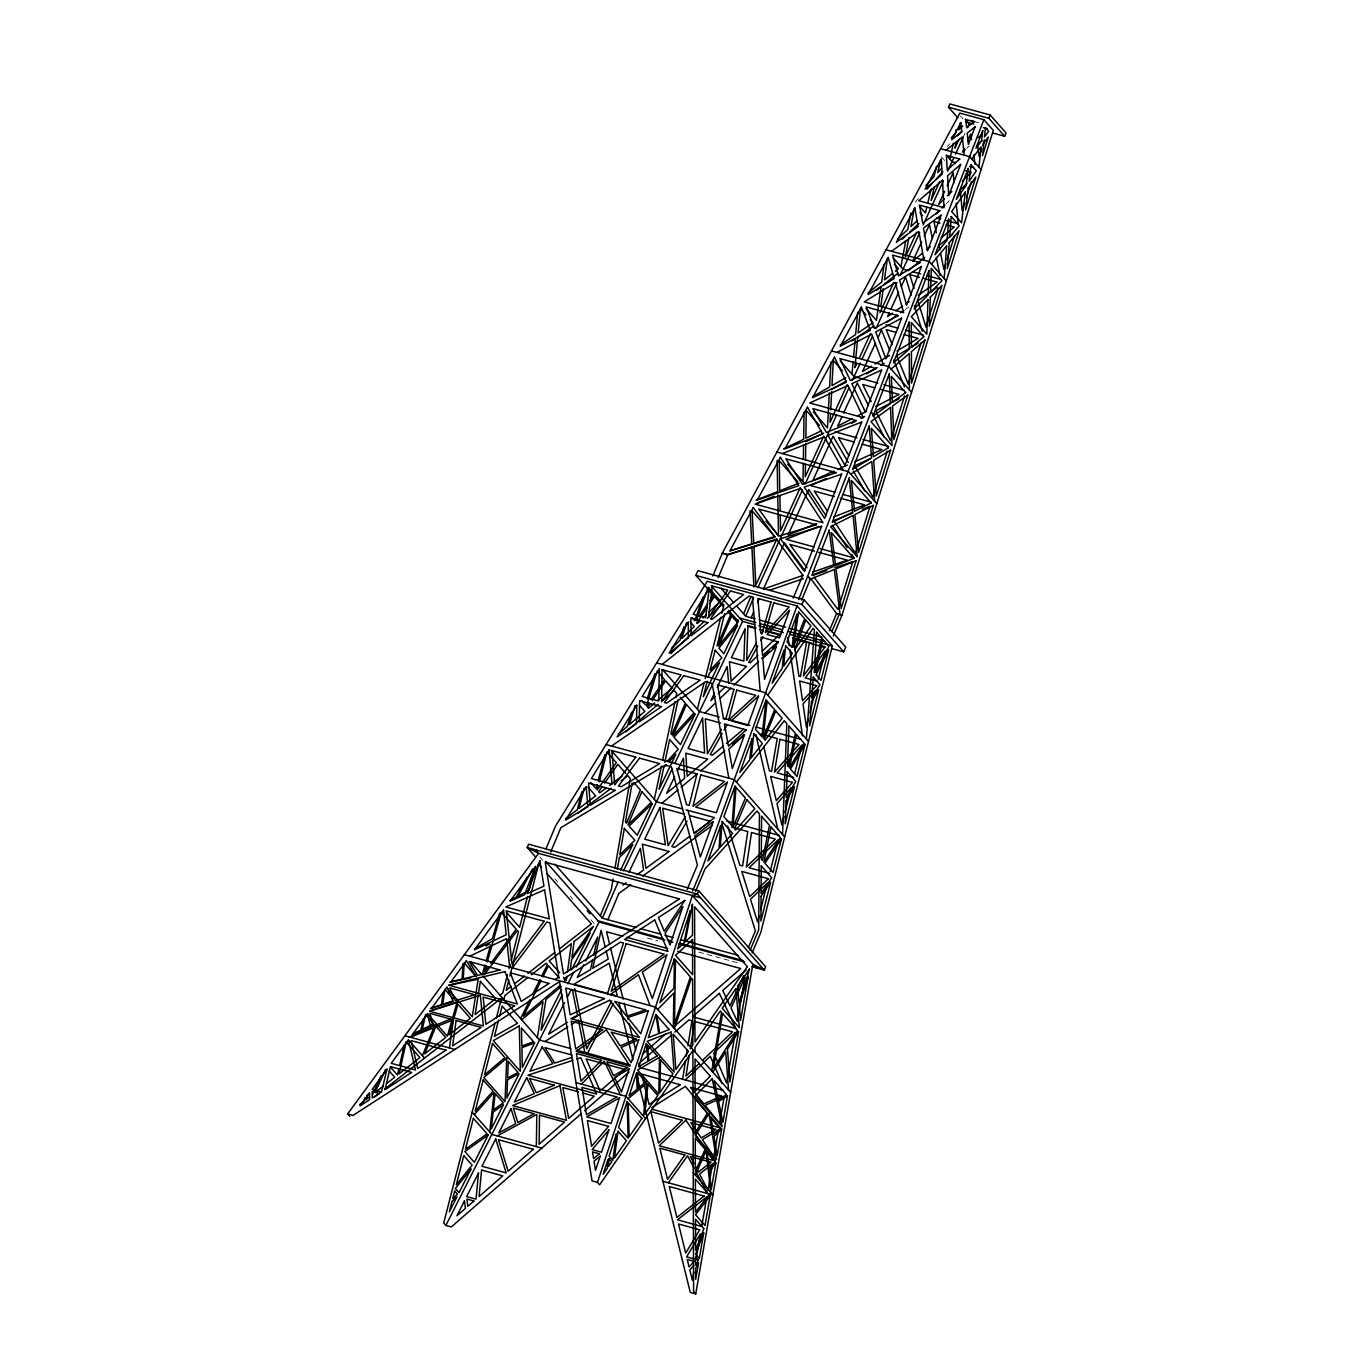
<?xml version="1.0" encoding="UTF-8"?>
<svg xmlns="http://www.w3.org/2000/svg" width="1362" height="1362" viewBox="0 0 1362 1362"><rect width="100%" height="100%" fill="white"/><g stroke="black" fill="none" stroke-linecap="round" stroke-linejoin="round"><path stroke-width="0.75" stroke-dasharray="5 3.75" d="M963.257 137.051L964.977 133.272M918.346 198.58L915.502 201.678L917.988 204.504M947.067 146.704L949.91 143.776M946.42 203.67L949.399 200.742M966.628 148.305L969.352 145.819M905.492 309.378L908.794 307.08M974.681 121.627L978.682 122.716M647.427 938.043L657.676 940.853M698.689 952.089L737.642 962.764M960.431 115.94L963.07 118.937M941.448 156.817L945.364 161.278M539.761 856.868L542.553 860.035M554.913 878.933L557.688 882.082M570.15 896.23L572.908 899.363M590.921 919.793L594.121 923.436"/><path stroke-width="1.5" d="M536.339 1146.617L536.798 1114.457L497.266 1135.925M673.322 1027.306L673.867 993.034L657.625 1009.497M803.001 481.62L803.291 463.233M803.342 459.13L803.563 444.829M804.074 412.26L803.648 439.296L783.456 448.966M805.436 464.34L805.248 476.683L823.704 436.163M805.504 460.237L805.759 443.791M782.537 834.463L786.827 723.631L784.274 720.719L736.399 782.094M829.322 392.784L827.483 427.889L813.42 411.92M830.939 362.156L829.628 386.961L812.637 396.7M830.479 414.048L830.054 422.271L847.147 384.731M830.701 409.945L831.671 391.439M462.995 963.717L462.041 979.704L449.783 982.257M806.372 739.004L814.425 629.84L813.08 628.325L767.793 695.216M944.172 278.529L946.675 245.756L931.455 264.092M851.965 374.158L853.123 361.645M853.514 357.474L855.251 338.712L851.931 340.96M857.719 312.17L855.642 334.558L840.371 344.944M643.46 1116.176L646.882 1083.165L628.103 1098.742M978.938 167.151L981.049 146.738L971.804 159.065M489.69 1131.992L494.117 1092.392L474.334 1114.559M443.178 992.302L441.509 1004.747L430.29 1008.425M884.108 264.296L881.691 282.087L867.934 293.085M880.805 306.637L883.274 288.54M887.377 258.474L884.466 279.857L892.195 273.677M566.864 976.213L566.303 980.282L563.664 977.303M567.426 972.145L571.376 943.628L549.209 960.908L559.731 972.826M570.252 969.608L571.614 959.801L590.121 933.123L571.563 969.863M449.426 1047.957L453.41 1019.797L410.371 1037.248M537.36 1037.589L543.063 1001.87L521.68 1019.78M682.6 1079.232L685.597 1060.419M686.261 1056.248L687.265 1049.966M687.929 1045.795L691.93 1020.717L688.934 1019.9L674.871 1032.141M689.291 1055.056L685.937 1076.048L699.489 1063.228M690.296 1048.757L694.654 1021.466L732.603 1031.851L702.503 1060.368M711.764 1070.941L721.554 1012.289L720.379 1010.962L694.995 1047.514L694.995 1051.924M613.087 879.069L611.283 889.539L600.267 915.758M614.875 868.598L630.334 778.553L627.848 775.727L621.157 780.766M617.309 869.331L619.352 857.481L632.802 844.44L620.544 870.148M632.121 783.031L625.447 821.933L626.52 823.159L640.395 789.977L633.79 782.486M693.786 1272.176L692.373 1280.314L689.819 1269.912L693.854 1265.502M695.999 1259.441L700.426 1233.87L686.601 1256.871L694.126 1258.914M636.803 1075.231L690.279 1292.402L695.727 1293.9L752.88 964.177L764.252 970.05L765.631 966.765L698.74 890.816L528.609 844.219L527.23 847.505L535.538 856.936M900.946 266.68L905.713 240.802M910.82 213.068L907.807 229.463L897.49 239.133M908.863 237.72L905.287 257.146L916.66 232.204M914.242 208.539L910.923 226.535L916.762 221.07M654.322 799.341L661.37 766.125M662.681 759.894L675.007 701.77M675.892 697.616L676.761 693.462L674.207 690.568L662.936 700.204M664.826 762.345L669.661 739.515L678.242 749.253L667.159 761.392M678.055 699.881L670.887 733.709L671.738 734.68L685.341 703.201L680.2 697.361M949.927 159.201L953.332 143.333M956.311 129.543L955.477 133.425L951.238 137.783M956.294 141.988L954.966 148.117L959.069 139.128M960.448 122.665L958.899 129.901L962.798 125.883M592.776 959.41L590.529 969.574L577.284 977.456L583.787 964.602M593.662 955.341L597.697 937.039L585.643 960.925M398.845 1069.017L397.483 1075.061L390.69 1067.331M399.747 1064.982L404.242 1044.841M423.378 1018.572L420.841 1029.961L414.065 1033.162M926.841 206.973L925.428 212.949L919.231 205.9M927.794 202.972L931.097 189.029M936.477 166.283L934.043 176.6L925.888 185.538M934.332 186.849L931.08 200.537L939.61 181.827M940.512 160.767L937.703 172.582L941.551 168.377M759.128 915.86L757.595 922.006L750.513 899.295L767.3 883.138L760.66 909.731M770.228 871.442L778.128 839.826L749.1 867.764L769.734 873.417M783.933 816.57L781.873 824.81L776.97 803.631L791.152 787.679L784.972 812.433M794.71 773.429L801.758 745.252L777.157 772.918L793.705 777.447M808.364 718.744L806.355 726.78L803.001 703.882L815.395 690.636L809.879 712.718M818.221 679.28L825.27 651.07L805.231 677.867L817.728 681.289M546.026 848.645L555.475 826.172L707.253 581.302L797.042 605.903L832.352 645.98L760.83 932.357L752.164 952.957M495.189 1022.556L443.723 1223.025L445.868 1225.459L451.316 1226.941L581.455 1113.537M496.228 1018.487L501.454 998.125L384.68 1089.14M507.481 974.63L502.765 993L499.99 995.162M509.047 968.518L510.103 964.432M511.142 960.346L518.479 931.761L517.305 930.433L484.497 974.46M527.537 896.519L519.62 927.318L506.494 912.387M534.908 867.764L529.12 890.339L517.952 896.23L532.593 868.905M498.543 1020.206L494.406 1036.38L517.39 1023.356L502.169 1006.075L499.582 1016.171M503.855 999.555L504.91 995.435L528.03 977.405M508.826 980.129L506.221 990.31L511.227 986.411M509.882 976.06L538.637 864.036L541.412 867.202M581.88 791.782L577.301 809.743L565.639 818.528M584.213 788.087L579.003 808.449L595.705 795.885L587.873 786.981M597.186 784.699L596.164 788.683L590.767 782.554M598.207 780.698L604.83 754.752M598.258 785.908L597.237 789.909L616.322 762.635L606.924 751.977L599.28 781.924M697.378 709.159L704.154 682.617M705.193 678.531L720.821 617.309M721.86 613.223L723.954 605.051L722.626 603.553L707.423 618.263M707.27 681.221L703.303 696.714L719.613 662.545L709.244 673.475L708.257 677.357M724.567 613.462L717.025 645.997L731.258 613.36L728.67 610.414M484.991 964.96L482.165 974.937L470.401 961.572M486.115 960.959L490.643 944.99M499.684 913.034L492.431 938.639L474.64 948.803M486.132 965.913L484.446 971.872L488.26 966.748M487.255 961.947L501.318 912.285L516.232 929.207L490.797 963.343M683.843 626.98L680.013 640.293L671.466 648.584M686.465 622.809L681.987 638.403L694.262 626.503L690.245 621.94M631.662 712.207L627.405 726.304L618.348 734.05M635.135 705.465L629.346 724.652L644.873 711.373L639.97 705.805M647.188 698.978L654.816 673.764M656.467 673.032L646.558 706.095L648.823 702.792M887.292 451.094L872.94 497.062L854.74 465.702L870.063 458.824M904.504 395.95L890.544 440.675L875.749 410.796L899.107 398.743M921.052 342.935L908.216 384.067L896.775 355.84L918.107 343.088M938.146 288.165L925.99 327.118L917.852 300.781L937.022 287.433M945.807 263.615L943.951 269.574L940.631 253.587M947.05 259.631L954.507 235.779M964.671 203.159L962.253 210.923L960.193 190.118L967.054 183.376M966.492 197.354L971.327 181.844M981.542 149.139L979.21 156.613L977.524 144.815L982.036 140.695M982.7 145.411L984.454 139.826M607.435 993.902L623.438 942.964L620.442 942.146L564.226 978.58L564.821 982.223M364.999 1097.636L363.773 1101.33L359.568 1104.616M367.485 1094.486L365.748 1099.798L369.562 1096.836M695.727 1293.9L693.581 1291.465L692.866 1050.562L599.62 1184.804L597.475 1182.369L692.407 895.515L697.361 894.102L698.74 890.816M674.394 1028.514L691.47 978.137L692.662 979.482L692.849 1045.08L691.147 1047.531M703.115 597.203L694.79 620.766L692.339 617.973M696.357 620.612L708.172 587.141L714.25 594.036L709.772 600.676M797.042 605.903L702.86 866.555L692.628 890.901M712.803 576.058L722.32 553.159L959.852 113.097L983.858 119.686L798.643 599.586M422.424 1055.635L434.818 1025.075L408.906 1037.316M550.674 852.016L560.906 827.67L665.099 765.155L671.432 766.891L697.429 865.057L687.197 889.42M723.392 606.652L695.88 575.411L697.872 570.661L804.006 599.74L845.734 647.12L843.725 651.87L831.484 648.516M718.234 577.556L727.836 554.692L776.902 539.829L802.814 575.241L793.212 598.088M636.377 927.505L602.396 918.192L618.007 882.372M957.724 117.728L948.48 107.223L949.859 103.938L990.191 114.987L1006.058 132.982L1004.679 136.285L992.575 132.965M607.844 919.691L618.859 893.455L630.776 884.789M755.246 618.893L745.746 616.288L743.618 613.853L750.82 596.726M745.712 616.305L753.765 597.237M751.194 617.786L753.595 612.066M757.595 602.549L759.196 598.735M1004.679 136.285L988.812 118.273L990.191 114.987M801.588 600.114L810.39 579.156L834.293 569.503L839.877 612.628L831.876 631.662M843.725 651.87L801.997 604.49L804.006 599.74M695.556 891.463L705.005 868.99L756.949 811.105L759.434 813.931L758.685 929.923L750.019 950.523M829.373 630.708L836.574 613.564L810.543 578.288M833.289 636.037L842.022 615.045L993.307 130.394L983.858 119.686M748.3 947.714L755.382 930.859L722.183 824.504M695.369 1175.117L706.163 1150.481L710.726 1192.55M735.957 992.66L729.998 1005.871L722.728 990.446L746.172 970.016M737.659 988.88L743.618 975.686M372.558 1094.486L381.105 1075.725M385.48 1069.681L375.078 1092.528L383.25 1086.161M800.311 487.511L780.528 530.942L780.222 514.547M856.664 363.858L854.944 367.638L857.788 336.993L873.893 326.046M859.252 358.189L870.454 333.605M879.988 312.681L893.693 282.598M757.902 587.686L802.507 489.809M836.626 414.967L805.129 484.055L787.542 464.084M838.362 411.137L848.866 388.102M852.357 380.424L860.239 363.143M861.976 359.313L872.48 336.278M875.97 328.6L896.962 282.547M900.452 274.869L919.708 232.647M923.198 224.968L943.321 180.823M947.68 171.237L953.775 157.856M955.511 154.076L963.257 137.051M967.565 127.602L969.284 123.823L965.249 119.226M841.903 416.806L837.63 426.187L852.152 418.679M843.606 413.044L857.294 383.028L868.445 405.553M875.443 343.19L862.521 371.554L871.527 366.174M878.03 337.521L881.469 329.962L889.829 350.596M889.284 312.834L887.564 316.597L892.536 313.141M890.986 309.072L898.699 292.149M901.269 286.514L905.56 277.116L911.161 295.265M921.614 241.874L912.863 261.061L922.397 253.23M924.236 236.12L929.48 224.611L932.323 238.248M944.632 191.361L938.673 204.453L944.513 198.699M947.186 185.76L953.162 172.668L954.149 182.644M964.194 148.441L962.542 152.05L965.266 149.548M967.48 141.239L970.748 134.038L971.549 139.622M623.507 870.863L672.045 769.155M674.786 763.401L742.562 621.378L711.322 585.915M628.989 872.242L640.395 848.373L643.562 869.995L637.195 874.642M674.616 776.646L666.682 793.263L684.609 778.332L683.435 758.174L677.255 771.096M714.522 693.037L710.896 700.63L715.339 696.357M717.229 687.35L727.189 666.461L728.67 683.52M520.607 1018.572L529.835 999.963M532.61 994.362L539.999 979.482M541.855 975.754L547.388 964.585L546.213 963.24L531.333 974.834M541.054 980.725L523.468 1016.171L560.191 985.407M542.91 976.997L548.46 965.794L559.305 978.12M561.638 989.51L541.054 1030.285L545.975 999.419L561.365 986.531M445.868 1225.459L562.2 995.077M567.869 983.841L573.538 972.604M576.381 966.986L599.076 922.04L545.634 861.363M564.549 1002.687L548.631 1034.201L567.358 1022.266M567.358 997.137L571.087 989.731M611.725 1000.849L586.699 1048.876L574.747 988.608M587.55 1053.184L613.496 1003.436M527.281 876.685L516.351 897.081L509.984 900.435M756.455 642.864L746.665 660.417L747.874 626.35L755.587 628.478M761.341 634.096L763.299 630.589L759.451 629.533M757.868 645.946L748.708 662.375L750.207 662.8L757.834 655.462M760.932 640.463L762.975 636.803M721.4 729.3L707.491 753.833L705.295 718.813L720.566 723.001M722.132 733.556L710.215 754.582L712.394 755.178L723.273 746.104M724.124 730.049L727.104 724.788M685.444 816.553L668.129 845.581L662.63 808.194L684.524 814.187M687.044 821.218L671.892 846.602L674.633 847.351L689.972 836.183M712.82 1072.149L725.725 1051.907L728.517 1089.958M699.71 615.624L707.542 603.996M707.167 607.35L696.68 622.911L697.276 623.592L700.17 620.783M709.5 603.894L715.305 595.245L720.481 601.119L708.887 612.355M651.07 699.472L664.554 679.621L657.063 671.091M649.878 704.001L647.631 707.321L648.499 708.291L654.782 702.911M652.143 700.698L665.626 680.83L672.062 688.133L657.914 700.221M602.293 786.47L598.718 791.577L599.791 792.803L606.277 787.934M604.677 783.065L617.803 764.32L625.703 773.31M668.367 1182.795L687.572 1155.759L694.194 1168.341M349.762 1116.346L347.633 1113.929L538.603 853.378L700.562 897.745M408.43 1039.887L391.269 1063.313L415.495 1069.936L408.43 1039.887L424.569 1058.053M512.401 967.854L546.928 922.006L549.942 922.823L558.795 977.082L555.015 979.533M926.841 189.267L932.51 183.053M936.171 179.035L942.896 171.68M666.427 764.576L663.72 767.538L659.106 789.347L675.858 754.242L669.117 761.63M957.605 135.842L961.776 131.552M581.455 1084.118L604.2 1061.1L620.51 1094.827M947.441 195.822L951.817 191.514M962.525 180.993L971.361 172.293L965.658 170.727M936 213.936L938.98 210.991M941.959 208.063L944.939 205.134M703.081 617.973L705.976 615.164M670.955 653.573L704.392 621.208M718.302 693.496L725.708 686.38M762.414 651.07L779.166 634.93L766.023 631.338M704.954 713.075L715.68 702.758M720.277 698.331L731.002 688.014M734.067 685.069L758.566 661.472M761.63 658.527L769.292 651.155M772.356 648.21L778.485 642.319M685.324 1079.964L710.317 1056.282L721.894 1083.216M902.172 239.184L906.82 234.826M909.935 231.898L918.907 223.487M978.103 137.817L982.325 133.97M601.681 1089.685L624.852 1069.493L586.137 1058.887L600.131 1091.03M642.455 1054.154L666.239 1033.435M674.156 1026.539L740.724 968.535L677.697 951.272M584.638 1110.762L629.074 1072.047M671.755 1034.865L638.965 1063.433L639.987 1067.553L723.222 1090.349M891.106 369.102L909.271 353.507L909.407 389.89M625.907 731.837L658.101 704.324M726.372 743.516L743.465 729.283M661.915 803.274L678.021 789.841M681.238 787.151L697.361 773.735M700.579 771.045L724.737 750.905M732.79 744.197L744.078 734.799M927.164 249.314L930.348 246.709M941.193 237.805L954.268 227.045L946.147 224.815M924.815 257.214L908.522 270.595L903.091 269.114L893.319 258.014M952.685 234.298L938.963 245.586L939.797 249.586M946.096 150.178L962.338 137.051L964.228 155.149M895.294 271.191L898.392 268.723L894.357 264.143M876.413 290.446L881.061 286.735L876.464 320.41L866.113 308.68M883.819 284.505L897.984 273.2M662.102 664.418L749.049 596.045L752.42 596.965L760.217 691.3M386.519 1083.607L394.691 1077.24L389.14 1070.924M514.564 983.807L524.591 975.992M527.928 973.387L554.64 952.566M559.663 948.667L591.38 923.93L546.962 873.502M374.703 1096.921L381.343 1091.745M609.512 785.499L622.468 775.744M577.675 813.506L611.129 788.326M622.86 885.096L626.043 882.78M695.08 832.454L710.402 821.286L690.296 815.77M642.694 876.106L712.445 825.253M891.531 251.306L918.907 231.387L923.862 260.159M610.159 994.652L638.489 974.749L650.049 1005.565M895.838 310.825L902.478 306.212M905.781 303.896L909.101 301.598M918.226 295.231L937.09 282.087L923.419 278.342M887.343 322.045L897.252 315.133M900.537 312.834L903.84 310.536M611.504 746.035L705.635 681.63L712.139 683.418L728.823 778.179M572.449 1019.014L577.556 1015.746L572.432 989.868M544.936 1041.521L567.852 1026.897M571.376 1024.65L578.424 1020.155L584.826 1052.451M651.887 1107.595L685.427 1086.382L718.864 1127.549L652.143 1109.264M850.756 474.129L871.799 461.463L874.642 501.25M875.136 364.029L889.539 355.414M896.996 350.97L918.039 338.389L904.113 334.575M866.572 373.886L877.094 367.587M880.601 365.493L884.108 363.399M845.836 377.666L831.978 385.616L833.289 360.453L842.38 370.77M831.773 389.379L846.125 381.156M485.911 946.028L489.435 944.002M836.966 352.435L871.646 334.048L883.512 365.186M857.6 415.87L866.675 411.188M875.834 406.455L899.056 394.469L880.891 389.481M851.693 423.224L855.387 421.318M860.92 418.457L864.615 416.551M821.575 430.715L805.844 438.241L806.287 410.524L819.396 425.421M805.793 441.731L823.687 433.167M469.788 956.192L506.613 938.622L509.677 967.122M833.936 471.116L812.825 480.599L833.05 436.232L848.288 462.467M837.783 469.396L847.385 465.089M854.859 461.718L881.844 449.596L862.146 444.199M826.019 478.607L810.577 485.553L834.889 492.21M782.401 453.563L824.299 436.896L843.163 470.213M756.029 500.143L777.702 491.597L777.123 460.339M799.034 483.187L779.779 490.78L779.217 460.697L797.723 481.688M757.374 502.884L774.059 496.313M816.808 523.604L788.104 534.874L808.756 489.537L826.002 515.602M833.765 516.947L864.598 504.842L840.405 498.203M818.698 526.481L786.095 539.284L814.033 546.945M852.85 513.082L833.748 520.573L855.387 553.295L870.046 506.323L862.401 509.32M803.325 575.292L763.418 589.031L784.427 542.927L804.908 570.661M812.705 572.074L847.334 560.157L818.613 552.291M769.547 590.291L803.342 578.663M812.756 575.411L826.768 570.593M834.77 567.835L852.782 561.638L837.868 609.427L814.016 577.113M572.023 1057.355L554.743 1063.075L544.953 1047.616L572.006 1055.022M572.993 1060.317L527.911 1075.231L596.658 1094.061L580.825 1057.729L576.909 1059.023M452.61 1001.087L442.803 1004.322L444.812 989.357L453.188 998.874M430.034 1010.859L457.206 1001.938L447.349 1036.193L427.481 1013.634M730.441 550.657L751.756 543.881L750.087 510.58M726.491 555.015L751.909 546.928L753.918 586.988M470.707 977.899L463.199 979.465L464.187 962.934L476.325 976.741M449.375 985.22L478.181 979.227L472.291 1016.767L446.6 987.62M948.48 107.223L988.812 118.273M970.68 120.537L974.681 121.627M965.726 121.933L973.779 124.146M983.296 127.653L987.297 128.76M940.648 148.679L969.659 156.63L981.066 169.586M955.681 162.623L952.055 161.635L946.352 155.166M969.591 166.436L973.609 167.543M936.903 217.92L940.784 218.993M946.607 220.593L958.252 223.777L956.192 203.125M940.069 223.147L933.974 221.478L936.341 232.885M886.083 249.808L929.31 261.657L946.301 280.947M912.574 271.702L920.661 273.915M926.722 275.584L940.87 279.465M919.52 277.269L909.765 274.596L914.055 288.489M886.015 324.871L897.847 328.123M905.73 330.285L923.487 335.137M896.145 332.396L886.202 329.672L892.229 344.569M831.535 350.953L888.96 366.684L911.536 392.324M877.758 383.062L854.11 376.576L840.201 360.794M883.836 384.731L904.079 390.264M874.847 387.829L862.742 384.51L871.22 401.654M835.059 431.805L856.919 437.798M862.878 439.432L888.722 446.515M854.263 442.037L838.498 437.713L848.798 455.487M776.97 452.082L848.611 471.712L876.787 503.685M842.976 494.423L871.339 502.186M834.361 496.551L814.204 491.035L827.432 511.022M820.026 548.58L853.957 557.875L851.693 554.453M814.51 551.15L789.875 544.408L807.087 567.733M722.405 553.21L727.836 554.692L722.32 553.159M695.88 575.411L801.997 604.49M759.298 619.999L785.636 627.218M789.688 628.325L822.12 637.212M739.6 618.042L755.927 622.519M760.013 623.626L782.469 629.772M788.581 631.457L825.321 641.519M734.39 619.148L738.476 620.272M742.562 621.378L754.803 624.732M758.889 625.856L783.371 632.564M789.5 634.249L832.352 645.98M747.806 625.584L755.978 627.831M768.219 631.185L780.46 634.539M792.701 637.893L811.071 642.915M819.243 645.162L825.372 646.831M656.654 662.919L765.648 692.781L808.517 741.439M719.255 716.991L699.506 711.577L662.919 670.053M723.358 718.115L749.917 725.384M756.063 727.07L801.026 739.396M760.847 734.05L777.225 738.527L771.539 771.369L769.36 770.773L763.69 746.291M606.056 744.554L734.254 779.677L784.665 836.898M682.141 808.807L656.467 801.775L610.993 750.156M686.176 809.913L714.573 817.592L694.16 833.646L687.963 810.305M726.644 820.997L779.234 835.4M731.649 827.109L747.755 831.518L742.613 865.977L739.872 865.228L727.631 826.002M640.446 928.612L660.825 934.196M664.894 935.319L673.049 937.55M681.204 939.78L738.255 955.409M597.56 920.712L663.141 938.69M667.244 939.814L671.347 940.938M679.553 943.168L743.09 960.585M599.076 922.04L631.883 931.029M635.986 932.153L664.69 940.018M668.793 941.142L672.896 942.266M679.059 943.951L744.673 961.93M751.994 966.697L764.252 970.05L697.361 894.102L527.23 847.505L538.603 853.378L535.385 849.735M622.809 936.222L606.55 931.778L609.563 944.019M626.878 937.345L667.533 948.48M607.452 993.409L573.879 984.215L609.206 963.189L617.309 996.116L611.402 994.481M464.34 954.694L655.497 1007.063L730.645 1092.392M570.865 1048.621L539.505 1040.023L483.238 976.145M576.858 1050.255L630.163 1064.863M404.923 1035.767L454.874 1049.438M576.007 1082.637L625.958 1096.308L645.605 1118.611M578.544 1091.847L562.829 1087.54L568.703 1118.423L594.258 1096.155L582.476 1092.92M541.787 1148.115L491.835 1134.427L472.188 1112.124M662.919 1181.297L712.871 1194.985L693.224 1172.682M347.633 1113.929L353.064 1115.41L559.527 981.627L592.044 1180.871L597.475 1182.369M919.929 212.574L922.602 215.605M865.977 314.911L860.409 308.595L858.162 332.839L872.923 322.811L870.148 319.661M765.87 521.016L778.502 535.368L777.753 494.849M721.145 588.367L733.795 602.702M736.587 605.886L743.618 613.853M727.512 611.334L737.608 622.792M641.519 700.374L645.418 704.801M692.407 895.515L756.08 967.82M554.845 864.206L602.396 918.192M587.141 910.667L589.933 913.817M832.471 525.392L847.164 547.609M853.242 471.014L864.955 491.188M693.922 1163.403L690.296 1156.508L711.015 1162.178L698.468 1172.018L695.744 1166.842M696.084 1171.933L707.423 1193.487M872.003 412.737L884.074 437.134M893.659 360.079L904.538 386.978M914.362 305.599L922.261 331.204M610.568 948.105L623.132 999.112M624.136 1003.198L628.154 1019.525M629.159 1023.611L635.696 1050.136M605.154 946.743L601.102 930.28L592.742 968.263L608.201 959.069L606.175 950.846M618.927 1002.619L633.024 1059.891M755.893 734.612L777.804 829.237M936.256 257.265L940.018 275.43M788.002 637.348L789.228 645.724M789.841 649.912L802.456 735.769M973.711 154.757L975.09 164.291M779.881 496.074L780.137 510.444M761.052 896.298L760.898 921.07L770.603 882.201L761.052 896.298M761.256 865.891L761.069 893.472L771.709 877.775L761.256 865.891M761.562 816.349L761.29 859.15L762.38 860.375L769.479 825.338L761.562 816.349M539.522 1115.206L539.114 1144.216L564.532 1122.05L539.522 1115.206M636.803 705.227L636.497 723.716L617.105 736.978L636.803 705.227M639.612 700.698L639.272 721.826L661.421 706.674L639.612 700.698M659.293 668.946L658.765 701.004L642.217 696.476L659.293 668.946M662.017 669.678L661.677 701.805L681.102 674.922L662.017 669.678M674.411 958.78L673.935 988.369L659.923 1002.568L674.411 958.78M675.484 959.989L674.462 1023.935L690.398 976.929L675.484 959.989M659.497 1057.355L658.782 1094.112L637.586 1070.055L659.497 1057.355M660.536 1059.772L659.906 1092.494L672.896 1073.801L660.536 1059.772M745.031 629.091L743.89 661.064L731.411 657.642L745.031 629.091M927.999 299.589L926.79 334.201L911.28 316.597L927.999 299.589M929.003 270.459L928.152 294.805L914.174 309.038L929.003 270.459M930.297 297.239L929.293 326.182L942.061 285.271L930.297 297.239M931.302 268.484L930.467 292.472L942.044 280.674L931.302 268.484M506.732 1058.172L505.013 1101.654L483.816 1077.597L506.732 1058.172M507.549 1079.726L506.834 1098.061L519.126 1073.716L507.549 1079.726M508.281 1061.407L507.634 1077.921L518.054 1072.507L508.281 1061.407M786.061 801.043L785.176 823.874L794.455 786.742L786.061 801.043M787.202 771.709L786.18 797.792L795.783 781.447L787.202 771.709M788.973 726.048L787.44 765.648L788.292 766.619L795.408 733.352L788.973 726.048M607.793 1160.101L607.401 1168.085L603.111 1174.282L607.793 1160.101M608.984 1158.721L608.627 1166.332L611.742 1161.837L608.984 1158.721M720.702 825.542L719.017 848.56L707.917 860.92L720.702 825.542M722.166 821.507L720.277 847.164L732.62 833.391L722.166 821.507M734.952 786.129L732.024 825.9L723.903 816.689L734.952 786.129M736.008 787.338L733.079 827.126L745.406 798.013L736.008 787.338M811.463 701.481L809.658 725.844L818.698 689.683L811.463 701.481M813.25 677.118L811.701 698.11L819.941 684.694L813.25 677.118M816.553 632.274L814.221 672.641L821.729 638.131L816.553 632.274M948.718 219.146L947.101 240.24L935.03 254.762L948.718 219.146M949.246 242.657L947.254 268.637L959.052 230.859L949.246 242.657M951.238 216.575L949.672 237.141L959.223 225.632L951.238 216.575M478.505 1173.074L476.019 1199.173L466.638 1196.602L478.505 1173.074M481.586 1170.043L479.066 1196.517L502.799 1175.849L481.586 1170.043M784.018 650.321L782.231 668.299L772.118 683.23L784.018 650.321M785.653 645.775L783.627 666.239L792.343 653.368L785.653 645.775M647.954 1084.39L644.873 1114.15L657.795 1095.559L647.954 1084.39M982.717 130.65L981.696 140.592L975.958 148.237L982.717 130.65M983.824 143.027L982.513 155.677L988.335 137.017L983.824 143.027M985.424 127.585L984.471 136.898L988.676 131.28L985.424 127.585M493.129 1112.022L491.239 1128.928L503.463 1104.718L493.129 1112.022M495.172 1093.601L493.367 1109.894L503.327 1102.845L495.172 1093.601M752.096 738.664L749.747 759.826L739.889 772.458L752.096 738.664M753.833 733.846L751.143 758.021L762.414 743.567L753.833 733.846M766.057 700.034L761.971 736.74L755.467 729.351L766.057 700.034M767.129 701.243L763.112 738.034L774.637 709.772L767.129 701.243M709.193 588.418L705.669 617.667L693.19 614.262L709.193 588.418M712.309 585.983L708.546 617.139L727.734 590.206L712.309 585.983M965.317 192.042L961.555 222.84L951.629 211.57L965.317 192.042M968.229 168.377L966.135 185.402L956.277 199.448L968.229 168.377M968.28 187.837L965.556 209.986L975.839 177.026L968.28 187.837M971.089 164.938L969.097 181.18L976.316 170.88L971.089 164.938M574.151 941.465L571.921 957.503L593.526 926.364L574.151 941.465M616.475 1133.865L612.815 1160.305L609.12 1156.117L616.475 1133.865M618.076 1131.26L614.364 1158.075L626.418 1140.726L618.076 1131.26M456.134 1020.547L452.542 1045.931L481.161 1027.391L456.134 1020.547M751.518 832.54L746.376 867.015L775.404 839.094L751.518 832.54M797.025 614.313L792.003 647.393L787.083 641.825L797.025 614.313M798.643 611.93L793.297 647.154L804.704 618.825L798.643 611.93M480.377 981.321L475.151 1014.52L495.598 998.601L480.377 981.321M722.626 1013.515L713.484 1068.234L737.54 1030.455L722.626 1013.515M624.341 828.385L619.812 854.774L634.811 840.269L624.341 828.385M779.949 739.277L774.433 772.169L799.034 744.503L779.949 739.277M706.844 1196.823L701.719 1226.464L677.476 1219.824L706.844 1196.823M712.564 1163.846L708.002 1190.167L699.523 1174.061L712.564 1163.846M718.404 1130.154L713.824 1156.593L702.332 1139.602L718.404 1130.154M724.209 1096.716L719.596 1123.258L705.09 1105.382L724.209 1096.716M735.31 1032.6L726.593 1082.943L713.722 1053.047L735.31 1032.6M744.895 977.371L737.285 1021.279L731.036 1008.067L744.895 977.371M698.502 1263.085L695.676 1279.378L695.641 1268.26L698.502 1263.085M703.728 1232.933L699.302 1258.505L695.607 1254.3L703.728 1232.933M710.147 1195.887L705.022 1225.528L695.488 1214.717L710.147 1195.887M715.867 1162.91L711.304 1189.23L709.364 1171.269L715.867 1162.91M721.707 1129.217L717.127 1155.657L713.994 1136.283L721.707 1129.217M727.512 1095.78L722.899 1122.305L718.591 1101.535L727.512 1095.78M738.613 1031.664L729.896 1082.007L727.478 1049.149L738.613 1031.664M748.198 976.418L740.587 1020.342L739.277 1005.735L748.198 976.418M806.576 642.438L800.43 676.556L798.915 676.148L793.433 638.846L806.576 642.438M809.3 643.187L803.393 675.944L824.742 647.41L809.3 643.187M690.313 910.718L684.03 943.015L677.68 948.922L690.313 910.718M692.424 904.334L685.103 942.027L692.526 935.115L692.424 904.334M770.96 827.023L763.861 862.044L780.358 837.681L770.96 827.023M796.481 734.578L789.432 767.913L803.989 743.09L796.481 734.578M822.801 639.357L815.6 672.487L828.862 646.235L822.801 639.357M406.199 1042.032L399.117 1073.801L419.905 1057.593L406.199 1042.032M425.608 1014.622L422.339 1029.263L433.746 1023.866L425.608 1014.622M386.978 1069.153L381.564 1091.932L372.166 1089.362L386.978 1069.153M390.485 1066.599L384.986 1089.719L411.682 1072.405L390.485 1066.599M696.986 773.888L689.206 805.351L686.465 804.584L676.863 768.372L696.986 773.888M700.749 774.927L692.969 806.372L724.635 781.465L700.749 774.927M781.43 838.89L773.037 872.48L764.916 863.27L781.43 838.89M805.061 744.299L797.008 776.51L790.505 769.121L805.061 744.299M828.573 650.134L821.031 680.353L816.11 674.786L828.573 650.134M452.014 1201.505L449.358 1211.891L456.917 1196.909L452.014 1201.505M454.704 1191.069L452.763 1198.594L457.445 1194.185L454.704 1191.069M463.778 1155.674L456.321 1184.753L472.12 1165.14L463.778 1155.674M473.38 1118.287L465.463 1149.119L487.068 1133.848L473.38 1118.287M483.204 1079.998L475.202 1111.171L493.044 1091.166L483.204 1079.998M492.55 1043.564L484.514 1074.89L504.91 1057.593L492.55 1043.564M715.169 650.236L710.062 670.274L721.86 657.829L715.169 650.236M733.948 689.393L725.708 719.357L723.528 718.761L717.57 684.916L733.948 689.393M736.672 690.142L728.602 720.14L755.757 695.369L736.672 690.142M771.011 602.055L762.209 633.16L760.694 632.751L757.868 598.463L771.011 602.055M773.735 602.804L765.274 632.683L789.16 607.026L773.735 602.804M457.955 1004.271L449.188 1034.779L470.316 1018.299L457.955 1004.271M749.458 969.08L739.072 1003.283L737.557 986.241L749.458 969.08M856.085 560.701L841.171 608.491L836.03 568.805L856.085 560.701M873.348 505.387L858.69 552.359L854.859 514.581L873.348 505.387M890.595 450.141L876.243 496.126L873.689 460.322L890.595 450.141M907.807 395.014L893.847 439.739L892.536 406.029L907.807 395.014M924.968 340.04L911.518 383.131L911.399 351.685L924.968 340.04M626.162 943.713L611.232 991.23L664.111 954.115L626.162 943.713M600.216 1156.185L595.517 1170.35L594.019 1161.156L600.216 1156.185M608.899 1129.949L601.527 1152.201L592.147 1149.613L608.899 1129.949M619.557 1097.721L611.027 1123.514L586.801 1116.874L619.557 1097.721M629.057 1069.034L621.481 1091.932L614.5 1077.529L629.057 1069.034M638.744 1039.717L631.134 1062.735L621.157 1047.446L638.744 1039.717M648.38 1010.638L640.736 1033.724L627.746 1017.567L648.38 1010.638M666.835 954.864L652.347 998.652L642.353 972.042L666.835 954.864M682.737 906.803L670.087 945.007L665.116 933.225L682.737 906.803M627.133 1101.637L618.603 1127.43L628.137 1138.24L627.133 1101.637M636.633 1072.95L629.057 1095.848L637.075 1089.208L636.633 1072.95M646.337 1043.65L638.71 1066.65L647.937 1061.304L646.337 1043.65M655.956 1014.554L648.312 1037.64L658.748 1033.605L655.956 1014.554M713.126 821.626L700.34 857.004L694.79 836.047L713.126 821.626M727.359 782.214L716.327 812.773L695.693 807.121L727.359 782.214M744.52 734.731L732.296 768.543L728.874 749.032L744.52 734.731M758.481 696.118L747.874 725.418L731.326 720.89L758.481 696.118M776.442 646.405L764.542 679.315L762.805 658.255L776.442 646.405M789.449 610.397L779.507 637.91L767.01 634.488L789.449 610.397M703.831 1228.626L695.59 1250.299L695.505 1219.16L703.831 1228.626M821.626 526.277L804.312 571.342L780.46 538.756L821.626 526.277M841.665 474.112L824.657 518.411L804.244 487.085L841.665 474.112M861.686 422.016L845.019 465.378L828.045 435.397L861.686 422.016M881.657 370.021L865.449 412.209L851.863 383.675L881.657 370.021M901.576 318.18L885.964 358.819L875.698 331.902L901.576 318.18M921.427 266.526L906.598 305.122L899.584 280.044L921.427 266.526M941.142 215.213L927.454 250.846L923.521 228.033L941.142 215.213M960.636 164.461L948.701 195.532L947.56 175.8L960.636 164.461M975.141 126.717L968.382 144.321L967.224 133.118L975.141 126.717M829.203 530.193L811.888 575.258L833.885 566.371L829.203 530.193M849.258 478.028L832.233 522.327L852.714 512.146L849.258 478.028M869.262 425.931L852.612 469.294L871.544 457.904L869.262 425.931M889.25 373.937L873.042 416.125L890.39 403.595L889.25 373.937M909.169 322.096L893.54 362.735L909.254 349.251L909.169 322.096M535.538 866.47L524.608 894.732L510.103 901.184L535.538 866.47M539.795 860.682L527.026 893.659L543.949 886.134L539.795 860.682M805.776 620.033L794.489 650.219L810.952 625.907L805.776 620.033M435.891 1026.301L424.706 1053.847L445.732 1037.469L435.891 1026.301M775.693 710.981L764.184 739.243L765.035 740.213L782.128 718.285L775.693 710.981M641.877 791.645L628.001 824.827L651.257 802.32L641.877 791.645M746.887 799.681L734.561 828.794L735.65 830.02L754.803 808.67L746.887 799.681M686.414 704.426L672.879 735.974L693.922 712.939L686.414 704.426M732.33 614.568L718.659 645.928L738.391 621.464L732.33 614.568M705.09 1149.273L695.352 1171.49L695.267 1138.104L705.09 1149.273M776.851 538.994L755.842 585.115L753.884 546.298L776.851 538.994M652.33 803.529L637.195 835.264L629.074 826.053L652.33 803.529M694.978 714.148L680.472 744.588L673.952 737.2L694.978 714.148M737.455 625.175L723.818 653.726L718.915 648.142L737.455 625.175M659.906 807.445L644.771 839.179L665.405 844.832L659.906 807.445M702.571 718.08L688.048 748.504L704.597 753.033L702.571 718.08M470.929 1169.158L459.045 1192.686L455.351 1188.481L470.929 1169.158M488.141 1135.057L474.368 1162.348L464.851 1151.52L488.141 1135.057M534.653 1042.951L522.327 1067.365L521.884 1047.65L534.653 1042.951M464.493 1200.824L456.934 1215.806L465.395 1208.434L464.493 1200.824M495.734 1138.99L481.961 1166.264L506.187 1172.903L495.734 1138.99M511.039 1108.634L498.815 1132.861L515.687 1123.701L511.039 1108.634M526.702 1077.631L514.41 1101.977L534.347 1093.584L526.702 1077.631M542.246 1046.867L529.903 1071.281L552.887 1063.688L542.246 1046.867M753.271 507.549L729.862 550.946L775.029 537.258L753.271 507.549M780.375 457.326L757.374 499.973L798.813 485.604L780.375 457.326M807.445 407.153L784.921 448.915L822.597 433.916L807.445 407.153M834.463 357.099L812.535 397.704L846.415 382.194L834.463 357.099M861.397 307.165L840.269 346.306L870.25 330.404L861.397 307.165M888.228 257.435L868.173 294.584L894.136 278.546L888.228 257.435M914.889 208.028L896.366 242.334L918.073 226.552L914.889 208.028M941.261 159.15L925.104 189.063L942.129 174.302L941.261 159.15M960.857 122.818L951.715 139.741L961.776 131.62L960.857 122.818M698.365 1260.19L695.641 1265.128L695.607 1257.058L698.365 1260.19M699.71 1229.801L685.682 1253.125L678.514 1223.978L699.71 1229.801M586.205 786.844L565.605 820.094L587.839 806.747L586.205 786.844M609.154 749.832L591.363 778.536L611.998 784.189L609.154 749.832M688.236 622.23L669.065 653.164L688.474 637.893L688.236 622.23M707.508 1113.094L695.25 1132.605L695.148 1099.066L707.508 1113.094M709.023 1113.588L695.25 1135.516L716.446 1159.573L709.023 1113.588M684.848 900.418L664.281 931.25L658.476 917.511L684.848 900.418M641.911 1118.406L629.125 1136.81L628.205 1102.862L641.911 1118.406M688.44 1051.43L675.875 1069.511L673.22 1034.15L688.44 1051.43M747.329 966.662L694.978 1042.015L694.569 906.769L747.329 966.662M735.855 988.693L722.235 1008.289L739.311 1027.68L735.855 988.693M684.848 1155.01L667.533 1179.39L659.838 1148.166L684.848 1155.01M730.458 590.955L710.487 618.995L711.985 619.404L743.601 594.547L730.458 590.955M683.826 675.654L664.384 702.554L666.563 703.15L700.187 680.149L683.826 675.654M369.511 1092.988L360.079 1105.859L369.613 1099.679L369.511 1092.988M427.532 1013.822L412.294 1034.626L430.664 1027.169L427.532 1013.822M447.042 987.212L431.737 1008.101L453.171 1001.428L447.042 987.212M466.417 960.789L451.043 981.747L475.542 975.873L466.417 960.789M503.548 910.122L474.385 949.91L506.187 934.741L503.548 910.122M544.221 921.257L511.993 964.041L506.272 910.872L544.221 921.257M635.765 757.119L614.705 784.938L611.878 750.564L635.765 757.119M639.527 758.14L618.484 785.976L621.225 786.725L659.651 763.656L639.527 758.14M715.39 1160.935L709.108 1168.988L707.236 1151.69L715.39 1160.935M709.091 1194.661L695.488 1212.129L695.386 1179.117L709.091 1194.661M608.593 1126.357L591.602 1146.31L587.397 1120.551L608.593 1126.357M792.48 782.384L776.272 800.618L770.671 776.408L792.48 782.384M694.245 1261.365L689.087 1266.983L687.231 1259.441L694.245 1261.365M816.638 685.648L802.524 700.732L799.63 680.983L816.638 685.648M601.476 1060.351L580.961 1081.122L576.449 1053.507L601.476 1060.351M710.249 1076.184L695.114 1091.354L695.029 1058.904L710.249 1076.184M712.224 1078.772L695.131 1095.916L722.166 1126.612L712.224 1078.772M746.461 666.41L731.122 681.17L729.436 661.762L746.461 666.41M768.406 878.711L749.696 896.707L741.796 871.425L768.406 878.711M682.277 1120.262L658.578 1143.041L650.849 1111.647L682.277 1120.262M685.869 1120.16L659.242 1145.748L713.143 1160.509L685.869 1120.16M692.543 939.525L675.552 955.324L692.645 974.715L692.543 939.525M720.634 1128.008L713.688 1134.376L710.862 1116.908L720.634 1128.008M746.257 729.913L728.381 746.24L724.448 723.937L746.257 729.913M473.925 1201.012L467.796 1206.357L466.928 1199.088L473.925 1201.012M533.291 1149.273L508.145 1171.184L498.441 1139.722L533.291 1149.273M719.357 993.375L692.56 1016.733L736.008 1028.633L719.357 993.375M959.716 159.048L947.22 169.875L946.403 155.404L959.716 159.048M942.47 180.227L918.805 200.742L944.053 207.654L942.47 180.227M778.077 641.86L762.567 655.36L761.069 637.195L778.077 641.86M923.811 336.755L911.382 347.429L911.297 322.539L923.811 336.755M707.627 759.145L687.163 776.204L685.818 753.169L707.627 759.145M645.809 1081.956L638.08 1088.357L637.671 1072.711L645.809 1081.956M974.051 121.712L966.645 127.687L965.794 119.447L974.051 121.712M599.518 1153.818L593.594 1158.568L592.504 1151.894L599.518 1153.818M707.882 622.638L691.164 635.782L690.875 617.973L707.882 622.638M704.137 1196.074L676.897 1217.407L669.287 1186.523L704.137 1196.074M668.997 851.471L645.928 868.275L642.387 844.185L668.997 851.471M939.865 210.684L922.687 223.198L919.571 205.134L939.865 210.684M905.662 392.579L892.382 402.165L891.378 376.372L905.662 392.579M890.544 407.459L870.931 421.624L892.025 445.578L890.544 407.459M602.617 1029.825L575.717 1048.961L571.189 1021.211L602.617 1029.825M606.328 1029.876L576.109 1051.379L630.01 1066.14L606.328 1029.876M379.198 1093.465L372.286 1097.942L372.201 1091.541L379.198 1093.465M446.004 1050.17L417.708 1068.506L411.154 1040.619L446.004 1050.17M514.615 1005.718L485.859 1024.343L483.169 997.103L514.615 1005.718M549.022 983.415L521.203 1001.445L510.307 972.808L549.022 983.415M679.4 898.92L563.493 974.034L545.226 862.163L679.4 898.92M654.696 919.963L624.545 939.491L667.976 951.391L654.696 919.963M726.44 1094.571L718.251 1099.866L714.284 1080.764L726.44 1094.571M680.302 1084.697L649.078 1104.446L641.587 1074.09L680.302 1084.697M919.929 262.611L898.426 275.89L892.604 255.12L919.929 262.611M895.294 282.683L864.257 301.87L903.687 312.681L895.294 282.683M888.45 447.723L873.434 456.764L871.408 428.366L888.45 447.723M615.164 790.352L590.376 805.231L588.554 783.065L615.164 790.352M715.68 1129.404L701.192 1137.917L690.84 1122.611L715.68 1129.404M627.644 1067.519L613.632 1075.708L606.924 1061.849L627.644 1067.519M616.833 1096.972L586.443 1114.746L581.983 1087.421L616.833 1096.972M657.165 1055.942L648.857 1060.777L647.41 1044.858L657.165 1055.942M519.297 1025.909L493.299 1040.636L520.335 1071.315L519.297 1025.909M534.074 1113.707L517.815 1122.543L513.355 1108.038L534.074 1113.707M898.035 315.678L874.319 328.259L866.198 306.961L898.035 315.678M871.203 502.953L854.519 511.261L851.386 480.463L871.203 502.953M853.055 515.483L830.582 526.651L857.26 556.939L853.055 515.483M604.473 998.601L570.15 1014.843L565.775 988.012L604.473 998.601M609.58 1000.27L570.763 1018.623L639.493 1037.452L609.58 1000.27M876.226 368.54L850.297 380.407L839.894 358.581L876.226 368.54M847.981 385.463L809.692 402.999L863.338 417.708L847.981 385.463M721.485 1095.967L703.916 1103.935L690.585 1087.506L721.485 1095.967M544.545 889.778L505.847 906.99L549.295 918.89L544.545 889.778M636.037 1038.985L620.17 1045.948L611.18 1032.175L636.037 1038.985M554.266 1085.191L536.305 1092.75L529.426 1078.381L554.266 1085.191M559.901 1085.65L512.589 1105.569L566.49 1120.347L559.901 1085.65M450.686 1019.048L432.997 1026.233L429.966 1013.379L450.686 1019.048M853.94 558.284L835.621 565.673L831.348 532.627L853.94 558.284M856.238 420.535L826.359 432.418L812.893 408.651L856.238 420.535M669.185 1029.57L659.6 1033.281L657.029 1015.763L669.185 1029.57M671.108 1032.073L647.086 1041.368L674.105 1072.064L671.108 1032.073M533.581 1041.743L521.85 1046.05L521.442 1027.935L533.581 1041.743M836.234 472.614L802.456 484.344L785.823 458.807L836.234 472.614M800.601 488.362L755.127 504.127L822.988 522.719L800.601 488.362M645.656 1009.889L626.69 1016.256L614.756 1001.428L645.656 1009.889M774.706 536.577L753.731 543.234L752.113 510.92L774.706 536.577M474.606 994.754L455.283 1000.781L449.766 987.944L474.606 994.754M480.36 995.367L429.456 1011.2L483.357 1025.961L480.36 995.367M816.178 524.779L778.587 536.185L758.719 509.047L816.178 524.779M500.041 969.999L477.517 975.396L469.141 961.538L500.041 969.999M504.979 971.617L448.558 985.152L517.288 1003.981L504.979 971.617M842.022 615.045L836.574 613.564L842.091 615.096M810.39 579.156L808.262 576.722L810.39 579.156"/></g></svg>
